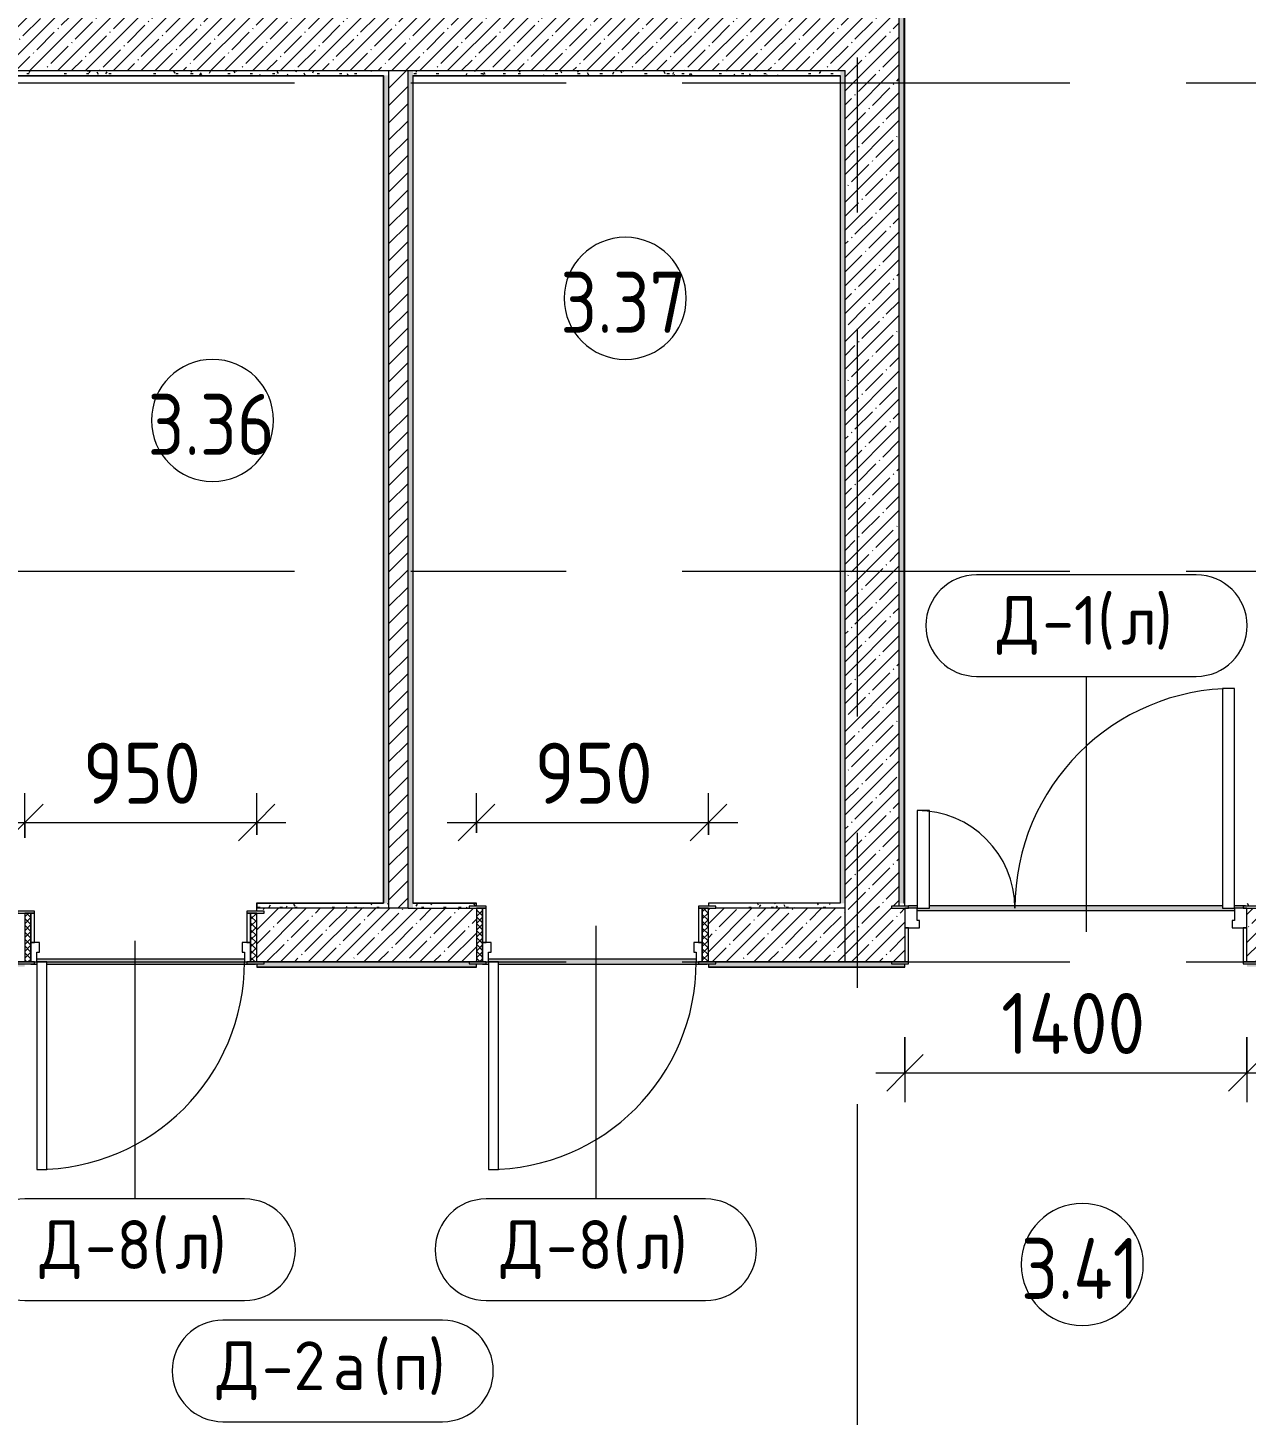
# Model space of a CAD drawing. Header units: millimetres. Extents: x 81382 to 274816, y -8553 to 29000.
# Drawn here: x 89462 to 94453, y 11544 to 17226 of the extents above; entities that cross this region are included whole.
import ezdxf

# ---------------------------------------------------------------- set-up
doc = ezdxf.new("R2010")
doc.units = ezdxf.units.MM
doc.linetypes.add('Осевая', pattern=[3175, 635, -476.25, 1587.5, -476.25])
for name, color, linetype, lineweight in [('A-ANNO-DIMS', 7, 'Continuous', 9), ('A-ANNO-DIMS-100', 7, 'Continuous', 9), ('A-AREA-IDEN', 7, 'Continuous', 9), ('A-DOOR', 7, 'Continuous', 9), ('A-DOOR-FRAM-2', 7, 'Continuous', 9), ('A-DOOR-IDEN', 7, 'Continuous', 9), ('A-WALL', 7, 'Continuous', 9), ('I-WALL', 7, 'Continuous', 9), ('Ограждение', 7, 'Continuous', 9), ('Оси-2', 7, 'Осевая', 9), ('Поручни', 7, 'Continuous', 9)]:
    doc.layers.add(name, color=color, linetype=linetype, lineweight=lineweight)
for name, color, linetype, lineweight, true_color in [('A-DOOR-1', 1, 'Continuous', 9, 0xff0000), ('A-DOOR-2', 1, 'Continuous', 13, 0xff0000), ('A-DOOR-FRAM-1', 1, 'Continuous', 13, 0xff0000), ('A-WALL-1', 7, 'Continuous', 9, 0x3c3c3c), ('A-WALL-FNSH-1', 7, 'Continuous', 9, 0x3c3c3c)]:
    doc.layers.add(name, color=color, linetype=linetype, lineweight=lineweight, true_color=true_color)
doc.styles.add('GOST Common', font='GOST_Common.ttf', dxfattribs={"width": 0.9, "height": 250})
doc.styles.add('GOST Common_1', font='GOST_Common.ttf', dxfattribs={"height": 200})
doc.styles.add('ISOCPEUR', font='isocpeur.ttf', dxfattribs={"width": 0.9, "height": 250})
doc.dimstyles.new('ISO-2_5_0_9К_БОЛЬШОЙ', dxfattribs={"dimscale": 304.8, "dimtxt": 248.995294, "dimasz": 0.492126, "dimexe": 0.393701, "dimexo": 0.984252, "dimgap": 0, "dimtad": 1, "dimdec": 0, "dimrnd": 10, "dimzin": 0, "dimdsep": 46, "dimtxsty": 'ISOCPEUR', "dimblk1": 'OBLIQUE', "dimblk2": 'OBLIQUE', "dimsah": 1, "dimcen": 0.09, "dimdle": 0.393701, "dimazin": 0, "dimtfac": 1, "dimtdec": 4, "dimtix": 1, "dimtmove": 0, "dimatfit": 3, "dimfxl": 1, "dimtvp": 1, "dimtolj": 1, "dimtzin": 0, "dimarcsym": 2})
pattern_1 = [(45, (0, 0), (-57.024626, 57.024626), []), (45, (57.025, 0), (-57.024626, 57.024626), [100.806, -20.161, 3.353, -16.808])]
pattern_2 = [(0, (0, 0), (121.92, 30.48), [10.058, -81.382, 10.058, -81.382, -487.68]), (0, (0, 0), (121.92, 30.48), [-182.88, 10.058, -172.822, 10.058, -81.382, -213.36]), (0, (0, 0), (121.92, 30.48), [-457.2, 10.058, -50.902, 10.058, -142.342]), (120, (45.72, 15.24), (-87.356454, 90.345817), [10.058, -81.382, 10.058, -81.382, -487.68]), (120, (45.72, 15.24), (-87.356454, 90.345817), [-182.88, 10.058, -172.822, 10.058, -81.382, -213.36]), (120, (45.72, 15.24), (-87.356454, 90.345817), [-457.2, 10.058, -50.902, 10.058, -142.342]), (240, (60.96, 76.2), (-34.563546, -120.825817), [10.058, -81.382, 10.058, -81.382, -487.68]), (240, (60.96, 76.2), (-34.563546, -120.825817), [-182.88, 10.058, -172.822, 10.058, -81.382, -213.36]), (240, (60.96, 76.2), (-34.563546, -120.825817), [-457.2, 10.058, -50.902, 10.058, -142.342])]

# ---------------------------------------------------------------- blocks, each defined once
blk = doc.blocks.new('110_Дверь_СКБ_2Ст - Д-1_л_Лестничная клетка EIS60 2-32142534-План заполнения дверных проемов 3 этажа в осях 23-33')
at = {"layer": 'A-DOOR-1'}
for centre, radius, start, end in [((662.5, 110), 900, 90, 180), ((-637.5, 110), 400, 360, 90)]:
    blk.add_arc(centre, radius, start, end, dxfattribs=at)
at = {"layer": 'A-DOOR-2'}
for p, q in [((662.5, 1010), (612.5, 1010)), ((612.5, 1010), (612.5, 110)), ((662.5, 110), (662.5, 1010)), ((-637.5, 510), (-637.5, 110)), ((-587.5, 510), (-637.5, 510)), ((-587.5, 110), (-587.5, 510)), ((-637.5, 110), (-587.5, 110)), ((612.5, 110), (662.5, 110))]:
    blk.add_line(p, q, dxfattribs=at)
at = {"layer": 'A-DOOR-FRAM-1'}
for p, q in [((-672.5, 118), (-742.5, 118)), ((-742.5, 118), (-742.5, 110)), ((-672.5, 110), (-672.5, 118)), ((767.5, 118), (697.5, 118)), ((697.5, 118), (697.5, 110)), ((767.5, 110), (767.5, 118)), ((-742.5, 110), (-672.5, 110)), ((-637.5, 110), (-687.5, 110)), ((-687.5, 110), (-687.5, 30)), ((-637.5, 60), (-637.5, 110)), ((-627.5, 60), (-637.5, 60)), ((-627.5, 30), (-627.5, 60)), ((662.5, 60), (652.5, 60)), ((652.5, 60), (652.5, 30)), ((662.5, 110), (662.5, 60)), ((712.5, 110), (662.5, 110)), ((697.5, 110), (767.5, 110)), ((712.5, 30), (712.5, 110)), ((-687.5, 30), (-627.5, 30)), ((-672.5, 30), (-687.5, 30)), ((-687.5, 30), (-687.5, -110)), ((-672.5, -110), (-672.5, 30)), ((652.5, 30), (712.5, 30)), ((712.5, 30), (697.5, 30)), ((697.5, 30), (697.5, -110)), ((712.5, -110), (712.5, 30)), ((-672.5, -110), (-742.5, -110)), ((-742.5, -110), (-742.5, -118)), ((-687.5, -110), (-672.5, -110)), ((-672.5, -118), (-672.5, -110)), ((697.5, -110), (712.5, -110)), ((767.5, -110), (697.5, -110)), ((697.5, -110), (697.5, -118)), ((767.5, -118), (767.5, -110)), ((-742.5, -118), (-672.5, -118)), ((697.5, -118), (767.5, -118))]:
    blk.add_line(p, q, dxfattribs=at)
blk = doc.blocks.new('110_Дверь_СКБ_1Ст_Внутренняя1 - Д-8 950x2100h_охрана-32352528-План заполнения дверных проемов 3 этажа в осях 23-33')
at = {"layer": 'A-DOOR'}
h = blk.add_hatch(dxfattribs=at)
h.set_pattern_fill('FP_10', color=256, style=0, pattern_type=2)
h.set_pattern_definition([(135, (1826.41, 174.685), (-14.14214, -14.14214), []), (225, (1826.41, 174.685), (14.14214, -14.14214), [])])
h.paths.add_polyline_path([(487.5, 110), (462.5, 110), (462.5, -110), (487.5, -110), (487.5, 8.2)])
at = {"layer": 'A-DOOR-FRAM-2'}
h = blk.add_hatch(dxfattribs=at)
h.set_pattern_fill('FP_11', color=256, style=0, pattern_type=2)
h.set_pattern_definition([(45, (-296.384, 174.685), (-14.1421, 14.1421), []), (135, (-296.384, 174.685), (-14.1421, -14.1421), [])])
h.paths.add_polyline_path([(-437.5, 110), (-462.5, 110), (-462.5, -110), (-437.5, -110), (-437.5, 8.2)])
at = {"layer": 'A-DOOR-1'}
blk.add_arc((437.5, 110), 850, 90, 180, dxfattribs=at)
at = {"layer": 'A-DOOR-2'}
for p, q in [((437.5, 960), (397.5, 960)), ((397.5, 960), (397.5, 110)), ((437.5, 110), (437.5, 960)), ((397.5, 110), (437.5, 110))]:
    blk.add_line(p, q, dxfattribs=at)
at = {"layer": 'A-DOOR-FRAM-1'}
for p, q in [((-422.5, 118), (-492.5, 118)), ((-492.5, 118), (-492.5, 110)), ((-422.5, 110), (-422.5, 118)), ((517.5, 118), (447.5, 118)), ((447.5, 118), (447.5, 110)), ((517.5, 110), (517.5, 118)), ((-492.5, 110), (-422.5, 110)), ((-437.5, 110), (-462.5, 110)), ((-462.5, 110), (-462.5, -110)), ((-412.5, 110), (-437.5, 110)), ((-437.5, 110), (-437.5, 30)), ((-437.5, -110), (-437.5, 110)), ((-422.5, 110), (-437.5, 110)), ((-437.5, 110), (-437.5, 109)), ((-437.5, 109), (-422.5, 109)), ((-422.5, 109), (-422.5, 110)), ((-412.5, 70), (-412.5, 110)), ((-402.5, 70), (-412.5, 70)), ((-402.5, 30), (-402.5, 70)), ((437.5, 70), (427.5, 70)), ((427.5, 70), (427.5, 30)), ((437.5, 110), (437.5, 70)), ((462.5, 110), (437.5, 110)), ((462.5, 110), (447.5, 110)), ((447.5, 110), (447.5, 109)), ((447.5, 110), (517.5, 110)), ((447.5, 109), (462.5, 109)), ((462.5, 30), (462.5, 110)), ((487.5, 110), (462.5, 110)), ((462.5, 110), (462.5, -110)), ((462.5, 109), (462.5, 110)), ((487.5, -110), (487.5, 110)), ((-437.5, 30), (-402.5, 30)), ((-422.5, 30), (-437.5, 30)), ((-437.5, 30), (-437.5, -110)), ((-422.5, -110), (-422.5, 30)), ((427.5, 30), (462.5, 30)), ((462.5, 30), (447.5, 30)), ((447.5, 30), (447.5, -110)), ((462.5, -110), (462.5, 30)), ((-422.5, -110), (-492.5, -110)), ((-492.5, -110), (-492.5, -118)), ((-462.5, -110), (-437.5, -110)), ((-437.5, -110), (-422.5, -110)), ((-422.5, -118), (-422.5, -110)), ((447.5, -110), (462.5, -110)), ((517.5, -110), (447.5, -110)), ((447.5, -110), (447.5, -118)), ((462.5, -110), (487.5, -110)), ((517.5, -118), (517.5, -110)), ((-492.5, -118), (-422.5, -118)), ((447.5, -118), (517.5, -118))]:
    blk.add_line(p, q, dxfattribs=at)
blk = doc.blocks.new('110_Дверь_СКБ_1Ст_Внутренняя1 - Д-8 950x2100h_охрана-31784688-План заполнения дверных проемов 3 этажа в осях 23-33')
at = {"layer": 'A-DOOR'}
h = blk.add_hatch(dxfattribs=at)
h.set_pattern_fill('FP_6', color=256, style=0, pattern_type=2)
h.set_pattern_definition([(135, (1826.41, 164.685), (-14.14214, -14.14214), []), (225, (1826.41, 164.685), (14.14214, -14.14214), [])])
h.paths.add_polyline_path([(462.5, 100), (462.5, -100), (487.5, -100), (487.5, 100)])
at = {"layer": 'A-DOOR-FRAM-2'}
h = blk.add_hatch(dxfattribs=at)
h.set_pattern_fill('FP_7', color=256, style=0, pattern_type=2)
h.set_pattern_definition([(45, (-296.384, 164.685), (-14.1421, 14.1421), []), (135, (-296.384, 164.685), (-14.1421, -14.1421), [])])
h.paths.add_polyline_path([(-437.5, 100), (-462.5, 100), (-462.5, -100), (-437.5, -100), (-437.5, -1.8)])
at = {"layer": 'A-DOOR-1'}
blk.add_arc((437.5, 100), 850, 90, 180, dxfattribs=at)
at = {"layer": 'A-DOOR-2'}
for p, q in [((437.5, 950), (397.5, 950)), ((397.5, 950), (397.5, 100)), ((437.5, 100), (437.5, 950)), ((397.5, 100), (437.5, 100))]:
    blk.add_line(p, q, dxfattribs=at)
at = {"layer": 'A-DOOR-FRAM-1'}
for p, q in [((-422.5, 108), (-492.5, 108)), ((-492.5, 108), (-492.5, 100)), ((-492.5, 100), (-422.5, 100)), ((-437.5, 100), (-462.5, 100)), ((-462.5, 100), (-462.5, -100)), ((-412.5, 100), (-437.5, 100)), ((-437.5, 100), (-437.5, 20)), ((-437.5, -100), (-437.5, 100)), ((-422.5, 100), (-437.5, 100)), ((-437.5, 100), (-437.5, 99)), ((-437.5, 99), (-422.5, 99)), ((-422.5, 100), (-422.5, 108)), ((-422.5, 99), (-422.5, 100)), ((-412.5, 60), (-412.5, 100)), ((-402.5, 60), (-412.5, 60)), ((-402.5, 20), (-402.5, 60)), ((437.5, 60), (427.5, 60)), ((427.5, 60), (427.5, 20)), ((437.5, 100), (437.5, 60)), ((462.5, 100), (437.5, 100)), ((517.5, 108), (447.5, 108)), ((447.5, 108), (447.5, 100)), ((462.5, 100), (447.5, 100)), ((447.5, 100), (447.5, 99)), ((447.5, 100), (517.5, 100)), ((447.5, 99), (462.5, 99)), ((462.5, 20), (462.5, 100)), ((487.5, 100), (462.5, 100)), ((462.5, 100), (462.5, -100)), ((462.5, 99), (462.5, 100)), ((487.5, -100), (487.5, 100)), ((517.5, 100), (517.5, 108)), ((-437.5, 20), (-402.5, 20)), ((-422.5, 20), (-437.5, 20)), ((-437.5, 20), (-437.5, -100)), ((-422.5, -100), (-422.5, 20)), ((427.5, 20), (462.5, 20)), ((462.5, 20), (447.5, 20)), ((447.5, 20), (447.5, -100)), ((462.5, -100), (462.5, 20)), ((-422.5, -100), (-492.5, -100)), ((-492.5, -100), (-492.5, -108)), ((-492.5, -108), (-422.5, -108)), ((-462.5, -100), (-437.5, -100)), ((-437.5, -100), (-422.5, -100)), ((-422.5, -108), (-422.5, -100)), ((447.5, -100), (462.5, -100)), ((517.5, -100), (447.5, -100)), ((447.5, -100), (447.5, -108)), ((447.5, -108), (517.5, -108)), ((462.5, -100), (487.5, -100)), ((517.5, -108), (517.5, -100))]:
    blk.add_line(p, q, dxfattribs=at)
blk = doc.blocks.new('Ограждение - Ограждение-32882300-План заполнения дверных проемов 3 этажа в осях 23-33')
at = {"layer": 'Ограждение'}
h = blk.add_hatch(color=256, dxfattribs=at)
h.paths.add_polyline_path([(90360, 13391), (90360, 13392), (90360, 13400), (90350, 13400), (90350, 13411), (89500, 13411), (89500, 13400), (89540, 13400), (89540, 13391), (90350, 13391)])
h.paths.add_polyline_path([(89490, 13391), (89500, 13391), (89500, 13400), (89490, 13400), (89490, 13392), (89475, 13391)])
at = {"layer": 'Поручни'}
for p, q in [((90350, 13411), (89500, 13411)), ((89475, 13391), (89500, 13391)), ((89540, 13391), (90395, 13391))]:
    blk.add_line(p, q, dxfattribs=at)
blk = doc.blocks.new('Ограждение - Ограждение-32882306-План заполнения дверных проемов 3 этажа в осях 23-33')
at = {"layer": 'Ограждение'}
h = blk.add_hatch(color=256, dxfattribs=at)
h.paths.add_polyline_path([(92174.8, 13391), (92210, 13392), (92210, 13400), (92200, 13400), (92200, 13411), (91350, 13411), (91350, 13400), (91390, 13400), (91390, 13391)])
h.paths.add_polyline_path([(91340, 13391), (91350, 13391), (91350, 13400), (91340, 13400), (91340, 13392), (91325, 13391)])
at = {"layer": 'Поручни'}
for p, q in [((92200, 13411), (91350, 13411)), ((91325, 13391), (91350, 13391)), ((91390, 13391), (92245, 13391))]:
    blk.add_line(p, q, dxfattribs=at)
blk = doc.blocks.new('Ограждение - Ограждение-32882312-План заполнения дверных проемов 3 этажа в осях 23-33')
at = {"layer": 'Ограждение'}
h = blk.add_hatch(color=256, dxfattribs=at)
h.paths.add_polyline_path([(94405, 13610), (94405, 13620), (94355, 13620), (94355, 13630), (93155, 13630), (93155, 13620), (93105, 13620), (93105, 13610), (94355, 13610)])
h.paths.add_polyline_path([(94405, 13620), (94440, 13620), (94440, 13628), (94450, 13628), (94450, 13630), (94405, 13630)])
h.paths.add_polyline_path([(93070, 13620), (93105, 13620), (93105, 13630), (93070, 13630), (93070, 13628)])
at = {"layer": 'Поручни'}
for p, q in [((93070, 13628), (93070, 13630)), ((93105, 13630), (93070, 13630)), ((93105, 13610), (94405, 13610)), ((94355, 13630), (93155, 13630)), ((94450, 13630), (94405, 13630)), ((94450, 13630), (94450, 13628))]:
    blk.add_line(p, q, dxfattribs=at)
blk = doc.blocks.new('Марка_Помещения - Номер-25198446-План заполнения дверных проемов 3 этажа в осях 23-33')
at = {"layer": 'A-AREA-IDEN'}
for start, end in [(360, 180), (180, 360)]:
    blk.add_arc((0, 0), 2.5, start, end, dxfattribs=at)
blk = doc.blocks.new('М_двери - Типоразмер_рамка-25223575-План заполнения дверных проемов 3 этажа в осях 23-33')
at = {"layer": 'A-DOOR-IDEN'}
for p, q in [((4.496, 2.08), (-4.496, 2.08)), ((-4.496, -2.08), (4.496, -2.08))]:
    blk.add_line(p, q, dxfattribs=at)
for centre, start, end in [((-4.496, 0), 90, 270), ((4.496, 0), 270, 90)]:
    blk.add_arc(centre, 2.08, start, end, dxfattribs=at)
blk = doc.blocks.new('DIMBLOCK8-План заполнения дверных проемов 3 этажа в осях 23-33')
at = {"layer": 'A-ANNO-DIMS-100'}
for p, q in [((93055, 13092), (93055, 12826.2)), ((93055, 12946.2), (93055, 13092)), ((94455, 13092), (94455, 12826.2)), ((94455, 12946.2), (94455, 13092)), ((92935, 12946.2), (94575, 12946.2))]:
    blk.add_line(p, q, dxfattribs=at)
at = {"layer": 'A-ANNO-DIMS-100', "lineweight": 20}
for p, q in [((93055, 12946.2), (93130, 13021.2)), ((94455, 12946.2), (94530, 13021.2)), ((93055, 12946.2), (92980, 12871.2)), ((94455, 12946.2), (94380, 12871.2))]:
    blk.add_line(p, q, dxfattribs=at)
at = {"layer": 'A-ANNO-DIMS-100', "color": 0, "insert": (93448.5, 13272.9), "char_height": 250, "width": 735.494, "attachment_point": 1, "line_spacing_factor": 1.149209, "style": 'ISOCPEUR'}
blk.add_mtext('1400', dxfattribs=at)
blk = doc.blocks.new('_Oblique')
at = {"color": 0, "linetype": 'ByBlock', "lineweight": -2}
blk.add_line((-0.5, -0.5), (0.5, 0.5), dxfattribs=at)
blk = doc.blocks.new('DIMBLOCK24-План заполнения дверных проемов 3 этажа в осях 23-33')
at = {"layer": 'A-ANNO-DIMS-100'}
for p, q in [((89450, 13908), (89450, 14091.1)), ((90400, 13920), (90400, 14091.1)), ((89330, 13971.1), (90520, 13971.1)), ((89450, 13971.1), (89450, 13908)), ((90400, 13971.1), (90400, 13920))]:
    blk.add_line(p, q, dxfattribs=at)
at = {"layer": 'A-ANNO-DIMS-100', "lineweight": 20}
for p, q in [((89450, 13971.1), (89525, 14046.1)), ((90400, 13971.1), (90475, 14046.1)), ((89450, 13971.1), (89375, 13896.1)), ((90400, 13971.1), (90325, 13896.1))]:
    blk.add_line(p, q, dxfattribs=at)
at = {"layer": 'A-ANNO-DIMS-100', "color": 0, "insert": (89688, 14297.7), "char_height": 250, "width": 568.858, "attachment_point": 1, "line_spacing_factor": 1.149209, "style": 'ISOCPEUR'}
blk.add_mtext('950', dxfattribs=at)
blk = doc.blocks.new('DIMBLOCK25-План заполнения дверных проемов 3 этажа в осях 23-33')
at = {"layer": 'A-ANNO-DIMS-100'}
for p, q in [((91300, 13928), (91300, 14091.1)), ((92250, 13920), (92250, 14091.1)), ((91180, 13971.1), (92370, 13971.1)), ((91300, 13971.1), (91300, 13928)), ((92250, 13971.1), (92250, 13920))]:
    blk.add_line(p, q, dxfattribs=at)
at = {"layer": 'A-ANNO-DIMS-100', "lineweight": 20}
for p, q in [((91300, 13971.1), (91375, 14046.1)), ((92250, 13971.1), (92325, 14046.1)), ((91300, 13971.1), (91225, 13896.1)), ((92250, 13971.1), (92175, 13896.1))]:
    blk.add_line(p, q, dxfattribs=at)
at = {"layer": 'A-ANNO-DIMS-100', "color": 0, "insert": (91538, 14297.7), "char_height": 250, "width": 568.858, "attachment_point": 1, "line_spacing_factor": 1.149209, "style": 'ISOCPEUR'}
blk.add_mtext('950', dxfattribs=at)

msp = doc.modelspace()

# ---------------------------------------------------------------- hatches: boundary and pattern name
at = {"layer": 'I-WALL'}
h = msp.add_hatch(dxfattribs=at)
h.set_pattern_fill('FP_35', color=256, style=0, pattern_type=2)
h.set_pattern_definition(pattern_2)
h.paths.add_polyline_path([(93050, 13640), (93050, 21150), (93030, 21150), (93030, 13640)])
h = msp.add_hatch(dxfattribs=at)
h.set_pattern_fill('FP_4', color=256, style=0, pattern_type=2)
h.set_pattern_definition(pattern_1)
h.paths.add_polyline_path([(92810, 13620), (93000, 13620), (93000, 13628), (93030, 13628), (93030, 17350), (92810, 17350), (92810, 13640)])
h = msp.add_hatch(dxfattribs=at)
h.set_pattern_fill('FP_4', color=256, style=0, pattern_type=2)
h.set_pattern_definition(pattern_1)
h.paths.add_polyline_path([(92810, 17050), (92810, 17270), (86490, 17270), (86490, 17050), (92790, 17050)])
h = msp.add_hatch(dxfattribs=at)
h.set_pattern_fill('FP_35', color=256, style=0, pattern_type=2)
h.set_pattern_definition(pattern_2)
h.paths.add_polyline_path([(90920, 17030), (90940, 17030), (90940, 17050), (89190, 17050), (89190, 17030), (90919, 17030)])
h = msp.add_hatch(dxfattribs=at)
h.set_pattern_fill('FP_5', color=256, style=0, pattern_type=2)
h.set_pattern_definition([(45, (0, 0), (-35.35534, 35.35534), [])])
h.paths.add_polyline_path([(90940, 13620), (91020, 13620), (91020, 17050), (90940, 17050), (90940, 13640)])
h = msp.add_hatch(dxfattribs=at)
h.set_pattern_fill('FP_35', color=256, style=0, pattern_type=2)
h.set_pattern_definition(pattern_2)
h.paths.add_polyline_path([(91040, 13620), (91040, 17050), (91020, 17050), (91020, 13620)])
h = msp.add_hatch(dxfattribs=at)
h.set_pattern_fill('FP_35', color=256, style=0, pattern_type=2)
h.set_pattern_definition(pattern_2)
h.paths.add_polyline_path([(92790, 17030), (92790, 17050), (91040, 17050), (91040, 17030), (92174.8, 17030)])
h = msp.add_hatch(dxfattribs=at)
h.set_pattern_fill('FP_35', color=256, style=0, pattern_type=2)
h.set_pattern_definition(pattern_2)
h.paths.add_polyline_path([(92790, 13640), (92810, 13640), (92810, 17050), (92790, 17050), (92790, 13641)])
h = msp.add_hatch(dxfattribs=at)
h.set_pattern_fill('FP_35', color=256, style=0, pattern_type=2)
h.set_pattern_definition(pattern_2)
h.paths.add_polyline_path([(90940, 13640), (90940, 17030), (90920, 17030), (90920, 13640)])
h = msp.add_hatch(dxfattribs=at)
h.set_pattern_fill('FP_35', color=256, style=0, pattern_type=2)
h.set_pattern_definition(pattern_2)
h.paths.add_polyline_path([(90400, 13620), (90940, 13620), (90940, 13640), (90400, 13640)])
h = msp.add_hatch(dxfattribs=at)
h.set_pattern_fill('FP_35', color=256, style=0, pattern_type=2)
h.set_pattern_definition(pattern_2)
h.paths.add_polyline_path([(92810, 13620), (92810, 13640), (92250, 13640), (92250, 13628), (92280, 13628), (92280, 13620)])
h.paths.add_polyline_path([(91040, 13620), (91270, 13620), (91270, 13628), (91300, 13628), (91300, 13640), (91040, 13640)])
h = msp.add_hatch(dxfattribs=at)
h.set_pattern_fill('FP_35', color=256, style=0, pattern_type=2)
h.set_pattern_definition(pattern_2)
h.paths.add_polyline_path([(94580, 13620), (94580, 13640), (94455, 13640), (94455, 13628), (94510, 13628), (94510, 13620)])
h.paths.add_polyline_path([(93053, 13628), (93055, 13628), (93055, 13640), (93030, 13640), (93030, 13628), (93047, 13628)])
h = msp.add_hatch(dxfattribs=at)
h.set_pattern_fill('FP_4', color=256, style=0, pattern_type=2)
h.set_pattern_definition(pattern_1)
h.paths.add_polyline_path([(92250, 13400), (92810, 13400), (92810, 13620), (92250, 13620), (92250, 13501.8)])
h.paths.add_polyline_path([(91300, 13400), (91300, 13620), (90399, 13620), (90400, 13608), (90430, 13608), (90430, 13600), (90400, 13600), (90400, 13400), (91270, 13400)])
h = msp.add_hatch(dxfattribs=at)
h.set_pattern_fill('FP_4', color=256, style=0, pattern_type=2)
h.set_pattern_definition(pattern_1)
h.paths.add_polyline_path([(94510, 13400), (94800, 13400), (94800, 13620), (94455, 13620), (94455, 13400)])
h.paths.add_polyline_path([(93000, 13400), (93055, 13400), (93055, 13620), (92810, 13620), (92810, 13400)])
h = msp.add_hatch(dxfattribs=at)
h.set_pattern_fill('FP_35', color=256, style=0, pattern_type=2)
h.set_pattern_definition(pattern_2)
h.paths.add_polyline_path([(97800, 13380), (97800, 13400), (97520, 13400), (97520, 13380)])
h.paths.add_polyline_path([(96820, 13380), (96820, 13400), (96650, 13400), (96650, 13392), (96595, 13392), (96595, 13380), (96650, 13380)])
h.paths.add_polyline_path([(95195, 13380), (95195, 13392), (95140, 13392), (95140, 13400), (94510, 13400), (94510, 13392), (94455, 13392), (94455, 13380), (95140, 13380)])
h.paths.add_polyline_path([(92280, 13380), (93055, 13380), (93055, 13392), (93000, 13392), (93000, 13400), (92280, 13400), (92280, 13392), (92250, 13392), (92250, 13380)])
h.paths.add_polyline_path([(89420, 13380), (89450, 13380), (89450, 13392), (89420, 13392), (89420, 13400), (88200, 13400), (88200, 13380)])
h.paths.add_polyline_path([(90400, 13380), (91300, 13380), (91300, 13392), (91270, 13392), (91270, 13400), (90430, 13400), (90430, 13392), (90400, 13392)])
h.paths.add_polyline_path([(87318.4, 13380), (87500, 13380), (87500, 13400), (87318.4, 13400)])
h.paths.add_polyline_path([(86618.4, 13380), (86618.4, 13400), (86090, 13400), (86090, 13392), (86060, 13392), (86060, 13380), (86090, 13380)])
h.paths.add_polyline_path([(84991, 13380), (85110, 13380), (85110, 13392), (85080, 13392), (85080, 13400), (84990, 13400), (84990, 13380)])

# ---------------------------------------------------------------- linework, layer by layer
at = {"layer": 'A-DOOR-IDEN'}
for p, q in [((93798.8, 13523.8), (93798.1, 14569.4)), ((91788.8, 13547.6), (91788.8, 12429.2)), ((89900.8, 13486.1), (89900.8, 12429.2))]:
    msp.add_line(p, q, dxfattribs=at)
at = {"layer": 'A-WALL'}
for p, q in [((93050, 21130), (93050, 13640)), ((93030, 17350), (93030, 13628)), ((90940, 17050), (90940, 13620)), ((91020, 17050), (92810, 17050)), ((92810, 13400), (92810, 17050)), ((89210, 17030), (90920, 17030)), ((90920, 13640), (90920, 17030)), ((91040, 17030), (91040, 13640)), ((92790, 17030), (92790, 13640)), ((90400, 13640), (90920, 13640)), ((91040, 13640), (91300, 13640)), ((92790, 13640), (92250, 13640)), ((91020, 13620), (91270, 13620)), ((92810, 13620), (92280, 13620))]:
    msp.add_line(p, q, dxfattribs=at)
at = {"layer": 'A-WALL-1'}
for p, q in [((86490, 17050), (91020, 17050)), ((91020, 13620), (91020, 17050)), ((91040, 17030), (92790, 17030)), ((90400, 13640), (90400, 13620)), ((91300, 13628), (91300, 13640)), ((92250, 13640), (92250, 13628)), ((93051, 13640), (93050, 13640)), ((93055, 13628), (93055, 13640)), ((91020, 13620), (90399, 13620)), ((90399, 13620), (90399, 13608)), ((90400, 13392), (90400, 13380)), ((90400, 13380), (91300, 13380)), ((90430, 13400), (91270, 13400)), ((91270, 13400), (90430, 13400)), ((91300, 13380), (91300, 13392)), ((92250, 13392), (92250, 13380)), ((92250, 13380), (93055, 13380)), ((92280, 13400), (92810, 13400)), ((93000, 13400), (92280, 13400)), ((92810, 13400), (92810, 13400)), ((93055, 13380), (93055, 13392))]:
    msp.add_line(p, q, dxfattribs=at)
at = {"layer": 'A-WALL-FNSH-1'}
for p, q in [((93051, 13641), (93051, 21129)), ((89211, 17029), (90919, 17029)), ((90919, 17029), (90919, 13641)), ((91041, 17029), (92789, 17029)), ((91041, 13641), (91041, 17029)), ((92789, 17029), (92789, 13641)), ((90399, 13641), (90399, 13620)), ((90919, 13641), (90399, 13641)), ((90400, 13620), (90400, 13640)), ((91300, 13641), (91041, 13641)), ((91300, 13640), (91300, 13641)), ((92789, 13641), (92250, 13641)), ((92250, 13641), (92250, 13640)), ((93055, 13641), (93051, 13641)), ((93051, 13640), (93055, 13640)), ((93055, 13640), (93055, 13641)), ((90400, 13380), (90400, 13379)), ((90400, 13379), (91300, 13379)), ((91300, 13379), (91300, 13380)), ((92250, 13380), (92250, 13379)), ((92250, 13379), (93055, 13379)), ((93055, 13379), (93055, 13380))]:
    msp.add_line(p, q, dxfattribs=at)
at = {"layer": 'I-WALL'}
for p, q in [((93051.5, 13640), (93051.5, 21129)), ((93052.5, 21129), (93052.5, 13640))]:
    msp.add_line(p, q, dxfattribs=at)
at = {"layer": 'Оси-2'}
for p, q in [((92860, 593.7), (92860, 18900)), ((84681.8, 17000), (122730, 17000)), ((84681.8, 15000), (122160, 15000)), ((84681.8, 13400), (122130, 13400))]:
    msp.add_line(p, q, dxfattribs=at)

# ---------------------------------------------------------------- block references
at = {"layer": 'A-AREA-IDEN', "xscale": 99.99999999999993, "yscale": 99.99999999999993, "zscale": 99.99999999999993}
for p in [(91909.4, 16117.5), (90219.1, 15617.5), (93781, 12160.9)]:
    msp.add_blockref('Марка_Помещения - Номер-25198446-План заполнения дверных проемов 3 этажа в осях 23-33', p, dxfattribs=at)
at = {"layer": 'A-DOOR-1'}
msp.add_blockref('110_Дверь_СКБ_2Ст - Д-1_л_Лестничная клетка EIS60 2-32142534-План заполнения дверных проемов 3 этажа в осях 23-33', (93742.5, 13510), dxfattribs=at)
at = {"layer": 'A-DOOR-1', "rotation": 180}
for name, p in [('110_Дверь_СКБ_1Ст_Внутренняя1 - Д-8 950x2100h_охрана-31784688-План заполнения дверных проемов 3 этажа в осях 23-33', (89937.5, 13500)), ('110_Дверь_СКБ_1Ст_Внутренняя1 - Д-8 950x2100h_охрана-32352528-План заполнения дверных проемов 3 этажа в осях 23-33', (91787.5, 13510))]:
    msp.add_blockref(name, p, dxfattribs=at)
at = {"layer": 'A-DOOR-IDEN', "xscale": 99.99999999999993, "yscale": 99.99999999999993, "zscale": 99.99999999999993}
for p in [(93798.1, 14777.4), (89900.8, 12221.2), (91788.8, 12221.2), (90711.4, 11725.2)]:
    msp.add_blockref('М_двери - Типоразмер_рамка-25223575-План заполнения дверных проемов 3 этажа в осях 23-33', p, dxfattribs=at)
at = {"layer": 'Поручни'}
for name in ['Ограждение - Ограждение-32882312-План заполнения дверных проемов 3 этажа в осях 23-33', 'Ограждение - Ограждение-32882300-План заполнения дверных проемов 3 этажа в осях 23-33', 'Ограждение - Ограждение-32882306-План заполнения дверных проемов 3 этажа в осях 23-33']:
    msp.add_blockref(name, (0, 0), dxfattribs=at)

# ---------------------------------------------------------------- texts
at = {"layer": 'A-AREA-IDEN', "char_height": 250, "attachment_point": 1, "style": 'GOST Common'}
for s, insert, width in [('3.37', (91643.6, 16226.1), 663.797), ('3.36', (89953.3, 15726.1), 663.797), ('3.41', (93530.1, 12269.4), 627.721)]:
    msp.add_mtext(s, dxfattribs=dict(at, insert=insert, width=width))
at = {"layer": 'A-DOOR-IDEN', "char_height": 200, "attachment_point": 1, "style": 'GOST Common_1'}
for s, insert, width in [('\\fGOST Common|b0|i0|c204|p34|;Д', (93431.8, 14898.6), 224.472), ('-1(', (93617, 14898.6), 392.827), ('\\fGOST Common|b0|i0|c204|p34|;)', (94080, 14898.6), 96.202), ('\\fGOST Common|b0|i0|c204|p34|;л', (93941.1, 14898.6), 168.354), ('\\fGOST Common|b0|i0|c204|p34|;Д', (89511.1, 12342.4), 224.472), ('-8(', (89696.3, 12342.4), 448.945), ('\\fGOST Common|b0|i0|c204|p34|;)', (90205.6, 12342.4), 96.202), ('\\fGOST Common|b0|i0|c204|p34|;Д', (91399.1, 12342.4), 224.472), ('-8(', (91584.3, 12342.4), 448.945), ('\\fGOST Common|b0|i0|c204|p34|;)', (92093.6, 12342.4), 96.202), ('\\fGOST Common|b0|i0|c204|p34|;л', (90066.7, 12342.4), 168.354), ('\\fGOST Common|b0|i0|c204|p34|;л', (91954.7, 12342.4), 168.354), ('\\fGOST Common|b0|i0|c204|p34|;Д', (90235.7, 11846.4), 224.472), ('-2', (90420.9, 11846.4), 352.742), ('\\fGOST Common|b0|i0|c204|p34|;(', (90877.3, 11846.4), 96.202), ('\\fGOST Common|b0|i0|c204|p34|;)', (91102.2, 11846.4), 96.202), ('\\fGOST Common|b0|i0|c204|p34|;а', (90711.9, 11846.4), 200.422), ('\\fGOST Common|b0|i0|c204|p34|;п', (90956.7, 11846.4), 176.371)]:
    msp.add_mtext(s, dxfattribs=dict(at, insert=insert, width=width))

# ---------------------------------------------------------------- dimensions: what is measured, and where the dimension line sits
at = {"layer": 'A-ANNO-DIMS'}
for base, p1, p2, override, picture, middle in [((90400, 13971.1), (89450, 13608), (90400, 13620), {"dimpost": '<>', "dimfxl": 950.075786}, 'DIMBLOCK24-План заполнения дверных проемов 3 этажа в осях 23-33', (89925, 14096.1)), ((92250, 13971.1), (91300, 13628), (92250, 13620), {"dimpost": '<>', "dimfxl": 950.033684}, 'DIMBLOCK25-План заполнения дверных проемов 3 этажа в осях 23-33', (91775, 14096.1)), ((94455, 12946.2), (93055, 13392), (94455, 13392), {"dimpost": '<>', "dimfxl": 1400}, 'DIMBLOCK8-План заполнения дверных проемов 3 этажа в осях 23-33', (93755, 13071.2))]:
    dim = msp.add_linear_dim(base=base, p1=p1, p2=p2, dimstyle='ISO-2_5_0_9К_БОЛЬШОЙ', override=override, dxfattribs=at)
    dim.commit()
    dim.dimension.update_dxf_attribs({"geometry": picture, "text_midpoint": middle})

doc.saveas('drawing.dxf')
